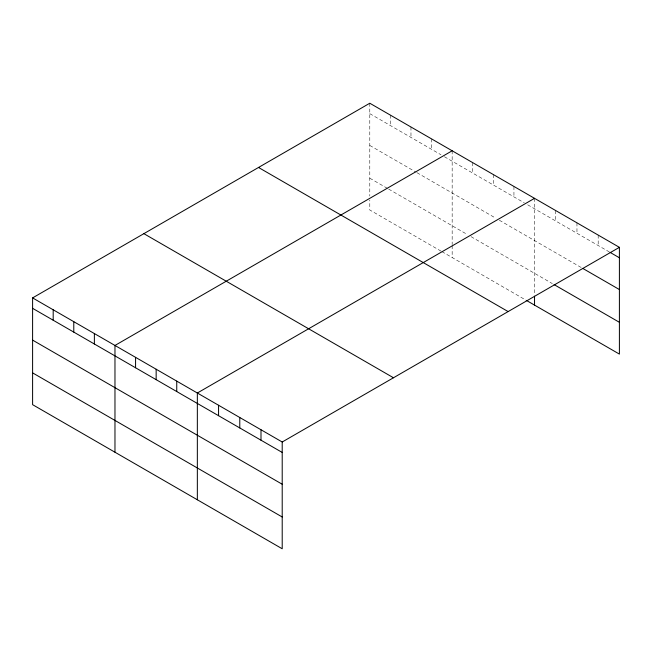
<?xml version="1.0" encoding="UTF-8"?>
<svg xmlns="http://www.w3.org/2000/svg" width="652" height="652" viewBox="0 0 652 652"><rect width="100%" height="100%" fill="white"/><g stroke="black" fill="none" stroke-linecap="round" stroke-linejoin="round"><path stroke-width="0.49" stroke-dasharray="3.26 2.44" d="M369.79 113.652L441.005 154.768M444.436 156.749L524.232 202.821M527.672 204.801L609.212 251.884M369.79 145.445L416.123 172.193M416.978 172.69L495.919 218.265M499.351 220.246L581.209 267.507M369.79 178.2L387.81 188.599M388.665 189.096L467.606 234.671M471.037 236.652L552.358 283.604M441.005 251.11L369.79 209.993L369.79 200.058M441.86 251.599L525.952 300.148M598.186 235.087L598.186 245.519M576.963 222.837L576.963 233.269M555.748 210.588L555.748 221.02M534.534 198.338L534.534 295.169M513.939 186.448L513.939 196.88M493.344 174.557L493.344 184.989M472.757 162.674L472.757 173.098M452.162 150.783L452.162 244.63M452.162 245.625L452.162 257.548M431.567 138.892L431.567 149.324M410.972 127.001L410.972 137.433M390.385 115.111L390.385 125.543M369.79 103.228L369.79 196.081"/><path stroke-width="0.98" d="M32.6 297.899L282.21 442.007L282.21 548.772L32.6 404.664L32.6 297.899L369.79 103.228L619.4 247.336L619.4 354.101L526.808 300.645M452.162 150.783L114.972 345.454L114.972 452.219M534.534 198.338L197.344 393.009L197.344 499.774M282.21 442.007L619.4 247.336M610.068 252.373L619.4 257.768M582.904 268.485L619.4 289.553M554.053 284.582L619.4 322.308M258.518 167.466L508.128 311.583M143.872 233.66L393.482 377.769M32.6 308.331L282.21 452.439M32.6 340.116L282.21 484.232M32.6 372.871L282.21 516.987M534.534 296.163L534.534 305.103M260.996 429.758L260.996 440.19M239.781 417.508L239.781 427.94M218.559 405.259L218.559 415.691M176.749 381.127L176.749 391.55M156.154 369.236L156.154 379.668M135.567 357.345L135.567 367.777M94.377 333.563L94.377 343.995M73.782 321.68L73.782 332.104M53.195 309.79L53.195 320.222"/></g></svg>
